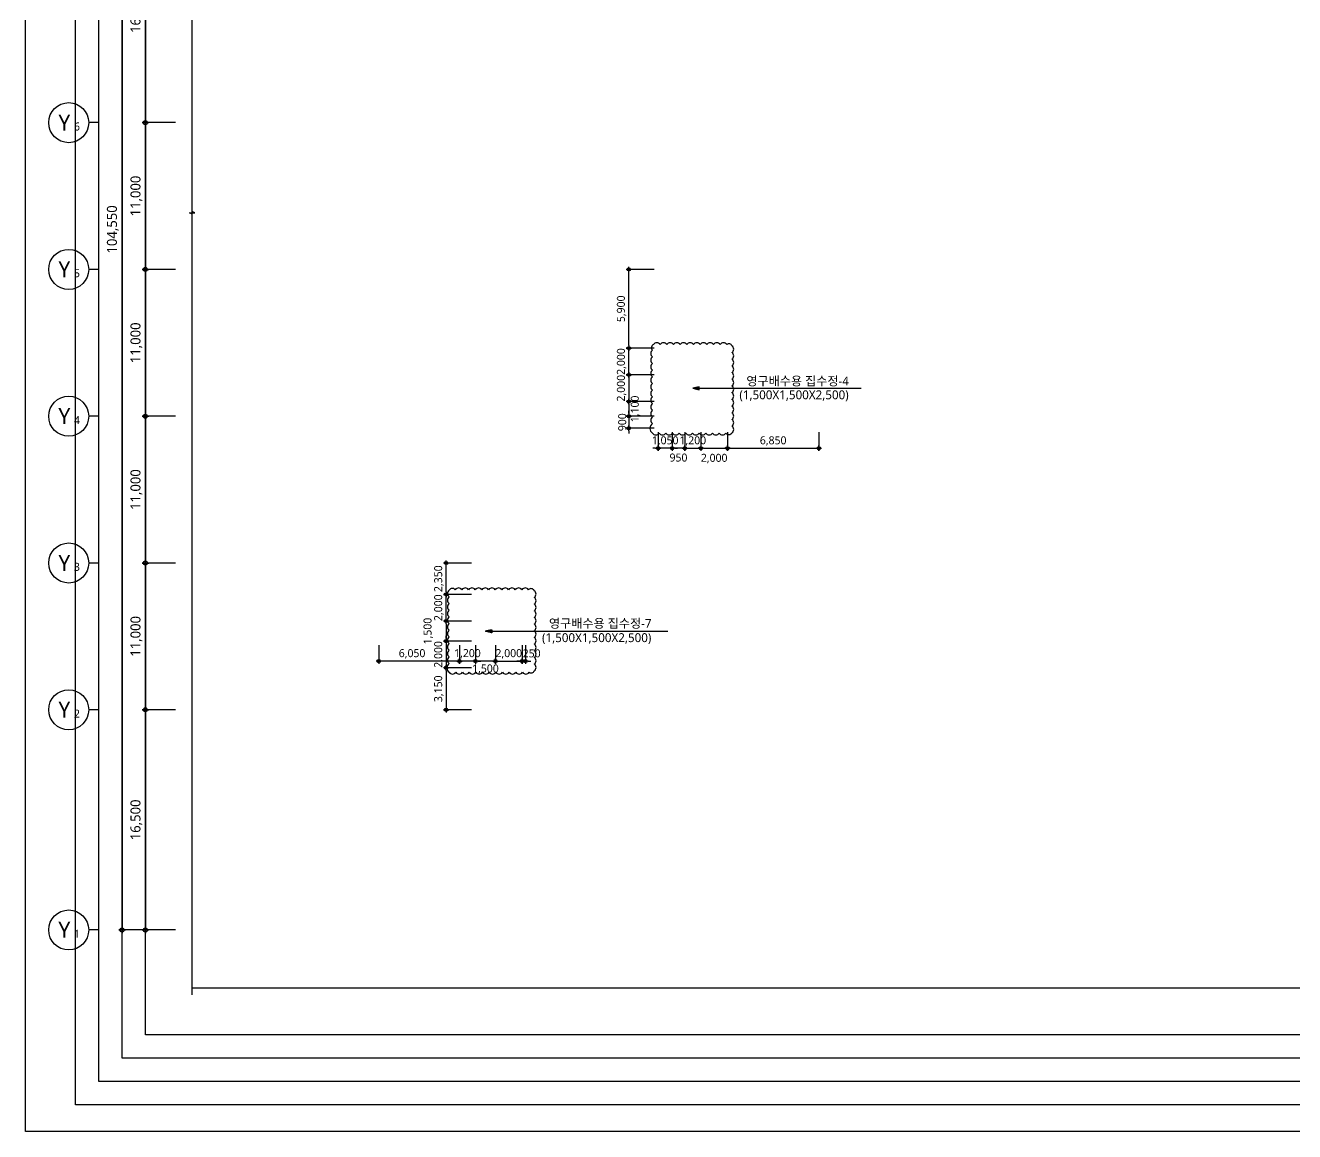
# Model space of a CAD drawing. Header units: millimetres. Extents: x 45782458 to 46215946, y 191740 to 1509539.
# Drawn here: x 46006272 to 46101449, y 1343740 to 1426640 of the extents above; entities that cross this region are included whole.
import ezdxf
from ezdxf.enums import TextEntityAlignment as Align

# ---------------------------------------------------------------- set-up
doc = ezdxf.new("R2010")
doc.units = ezdxf.units.MM
doc.header["$LTSCALE"] = 1000
doc.header["$MEASUREMENT"] = 0
doc.header["$PDSIZE"] = -10
doc.layers.get('0').update_dxf_attribs({"linetype": 'CONTINUOUS'})
doc.layers.get('Defpoints').update_dxf_attribs({"color": 171, "linetype": 'CONTINUOUS'})
doc.layers.add('CHECK', color=30, linetype='CONTINUOUS', plot=False)
for name, color, linetype in [('DIM', 7, 'CONTINUOUS'), ('NDIM', 7, 'CONTINUOUS'), ('SYM', 7, 'CONTINUOUS'), ('SYM(AXIS)', 7, 'CONTINUOUS'), ('TEXT(AXIS)', 2, 'CONTINUOUS'), ('TEXT(MIN)', 7, 'CONTINUOUS')]:
    doc.layers.add(name, color=color, linetype=linetype)
doc.styles.add('TE', font='malgun_0.ttf')
doc.styles.add('나눔바른고딕', font='NanumBarunGothic.ttf')
doc.dimstyles.new('BA', dxfattribs={"dimscale": 500, "dimtxt": 3, "dimasz": 1, "dimexe": 1, "dimexo": 5, "dimgap": 0.9, "dimtad": 1, "dimdec": 0, "dimdsep": 46, "dimlunit": 6, "dimtxsty": 'TE', "dimblk": 'DDD', "dimcen": 2.5, "dimclrd": 256, "dimclre": 256, "dimclrt": 3, "dimazin": 2, "dimtfac": 1, "dimtdec": 0, "dimtix": 1, "dimtmove": 2, "dimatfit": 3, "dimldrblk": 'DDD', "dimfxl": 1, "dimtolj": 1, "dimtzin": 0, "dimarcsym": 2})

# ---------------------------------------------------------------- blocks, each defined once
blk = doc.blocks.new('A$C2F20087E')
at = {"layer": 'SYM(AXIS)'}
blk.add_line((600, 0), (600, 300), dxfattribs=at)
blk.add_circle((600, 900), 600, dxfattribs=at)
blk = doc.blocks.new('DDD')
at = {"layer": 'DIM', "color": 0}
for p, q in [((-1, 0), (1, 0)), ((0, -1), (0, 1))]:
    blk.add_line(p, q, dxfattribs=at)
for radius in [0.6, 0.3]:
    blk.add_circle((0, 0), radius, dxfattribs=at)
blk = doc.blocks.new('*D50')
at = {"layer": 'Defpoints', "color": 0, "ltscale": 0.4, "transparency": 16777216}
for p in [(46018772, 1375351), (46015272, 1358851), (46018772, 1358851)]:
    blk.add_point(p, dxfattribs=at)
at = {"layer": 'NDIM', "lineweight": -2, "ltscale": 0.4, "transparency": 16777216}
for p, q in [((46017522, 1375351), (46015022, 1375351)), ((46015272, 1375101), (46015272, 1359101)), ((46017522, 1358851), (46015022, 1358851))]:
    blk.add_line(p, q, dxfattribs=at)
at = {"layer": 'NDIM', "lineweight": -2, "ltscale": 0.4, "transparency": 16777216, "xscale": 250, "yscale": 250, "zscale": 250}
for p, rotation in [((46015272, 1375351), 90), ((46015272, 1358851), 270)]:
    blk.add_blockref('DDD', p, dxfattribs=dict(at, rotation=rotation))
at = {"layer": 'NDIM', "color": 3, "ltscale": 0.4, "transparency": 16777216, "insert": (46014595, 1367101), "char_height": 750, "attachment_point": 5, "rotation": 90, "style": 'TE'}
blk.add_mtext('\\A1;16,500', dxfattribs=at)
blk = doc.blocks.new('*D51')
at = {"layer": 'Defpoints', "color": 0, "ltscale": 0.4, "transparency": 16777216}
for p in [(46018772, 1386351), (46015272, 1375351), (46018772, 1375351)]:
    blk.add_point(p, dxfattribs=at)
at = {"layer": 'NDIM', "lineweight": -2, "ltscale": 0.4, "transparency": 16777216}
for p, q in [((46017522, 1386351), (46015022, 1386351)), ((46015272, 1386101), (46015272, 1375601)), ((46017522, 1375351), (46015022, 1375351))]:
    blk.add_line(p, q, dxfattribs=at)
at = {"layer": 'NDIM', "lineweight": -2, "ltscale": 0.4, "transparency": 16777216, "xscale": 250, "yscale": 250, "zscale": 250}
for p, rotation in [((46015272, 1386351), 90), ((46015272, 1375351), 270)]:
    blk.add_blockref('DDD', p, dxfattribs=dict(at, rotation=rotation))
at = {"layer": 'NDIM', "color": 3, "ltscale": 0.4, "transparency": 16777216, "insert": (46014595, 1380851), "char_height": 750, "attachment_point": 5, "rotation": 90, "style": 'TE'}
blk.add_mtext('\\A1;11,000', dxfattribs=at)
blk = doc.blocks.new('*D52')
at = {"layer": 'Defpoints', "color": 0, "ltscale": 0.4, "transparency": 16777216}
for p in [(46018772, 1397351), (46015272, 1386351), (46018772, 1386351)]:
    blk.add_point(p, dxfattribs=at)
at = {"layer": 'NDIM', "lineweight": -2, "ltscale": 0.4, "transparency": 16777216}
for p, q in [((46017522, 1397351), (46015022, 1397351)), ((46015272, 1397101), (46015272, 1386601)), ((46017522, 1386351), (46015022, 1386351))]:
    blk.add_line(p, q, dxfattribs=at)
at = {"layer": 'NDIM', "lineweight": -2, "ltscale": 0.4, "transparency": 16777216, "xscale": 250, "yscale": 250, "zscale": 250}
for p, rotation in [((46015272, 1397351), 90), ((46015272, 1386351), 270)]:
    blk.add_blockref('DDD', p, dxfattribs=dict(at, rotation=rotation))
at = {"layer": 'NDIM', "color": 3, "ltscale": 0.4, "transparency": 16777216, "insert": (46014595, 1391851), "char_height": 750, "attachment_point": 5, "rotation": 90, "style": 'TE'}
blk.add_mtext('\\A1;11,000', dxfattribs=at)
blk = doc.blocks.new('*D53')
at = {"layer": 'Defpoints', "color": 0, "ltscale": 0.4, "transparency": 16777216}
for p in [(46018772, 1408351), (46015272, 1397351), (46018772, 1397351)]:
    blk.add_point(p, dxfattribs=at)
at = {"layer": 'NDIM', "lineweight": -2, "ltscale": 0.4, "transparency": 16777216}
for p, q in [((46017522, 1408351), (46015022, 1408351)), ((46015272, 1408101), (46015272, 1397601)), ((46017522, 1397351), (46015022, 1397351))]:
    blk.add_line(p, q, dxfattribs=at)
at = {"layer": 'NDIM', "lineweight": -2, "ltscale": 0.4, "transparency": 16777216, "xscale": 250, "yscale": 250, "zscale": 250}
for p, rotation in [((46015272, 1408351), 90), ((46015272, 1397351), 270)]:
    blk.add_blockref('DDD', p, dxfattribs=dict(at, rotation=rotation))
at = {"layer": 'NDIM', "color": 3, "ltscale": 0.4, "transparency": 16777216, "insert": (46014595, 1402851), "char_height": 750, "attachment_point": 5, "rotation": 90, "style": 'TE'}
blk.add_mtext('\\A1;11,000', dxfattribs=at)
blk = doc.blocks.new('*D54')
at = {"layer": 'Defpoints', "color": 0, "ltscale": 0.4, "transparency": 16777216}
for p in [(46018772, 1419351), (46015272, 1408351), (46018772, 1408351)]:
    blk.add_point(p, dxfattribs=at)
at = {"layer": 'NDIM', "lineweight": -2, "ltscale": 0.4, "transparency": 16777216}
for p, q in [((46017522, 1419351), (46015022, 1419351)), ((46015272, 1419101), (46015272, 1408601)), ((46017522, 1408351), (46015022, 1408351))]:
    blk.add_line(p, q, dxfattribs=at)
at = {"layer": 'NDIM', "lineweight": -2, "ltscale": 0.4, "transparency": 16777216, "xscale": 250, "yscale": 250, "zscale": 250}
for p, rotation in [((46015272, 1419351), 90), ((46015272, 1408351), 270)]:
    blk.add_blockref('DDD', p, dxfattribs=dict(at, rotation=rotation))
at = {"layer": 'NDIM', "color": 3, "ltscale": 0.4, "transparency": 16777216, "insert": (46014595, 1413851), "char_height": 750, "attachment_point": 5, "rotation": 90, "style": 'TE'}
blk.add_mtext('\\A1;11,000', dxfattribs=at)
blk = doc.blocks.new('*D55')
at = {"layer": 'Defpoints', "color": 0, "ltscale": 0.4, "transparency": 16777216}
for p in [(46018772, 1435851), (46015272, 1419351), (46018772, 1419351)]:
    blk.add_point(p, dxfattribs=at)
at = {"layer": 'NDIM', "lineweight": -2, "ltscale": 0.4, "transparency": 16777216}
for p, q in [((46017522, 1435851), (46015022, 1435851)), ((46015272, 1435601), (46015272, 1419601)), ((46017522, 1419351), (46015022, 1419351))]:
    blk.add_line(p, q, dxfattribs=at)
at = {"layer": 'NDIM', "lineweight": -2, "ltscale": 0.4, "transparency": 16777216, "xscale": 250, "yscale": 250, "zscale": 250}
for p, rotation in [((46015272, 1435851), 90), ((46015272, 1419351), 270)]:
    blk.add_blockref('DDD', p, dxfattribs=dict(at, rotation=rotation))
at = {"layer": 'NDIM', "color": 3, "ltscale": 0.4, "transparency": 16777216, "insert": (46014595, 1427601), "char_height": 750, "attachment_point": 5, "rotation": 90, "style": 'TE'}
blk.add_mtext('\\A1;16,500', dxfattribs=at)
blk = doc.blocks.new('*D58')
at = {"layer": 'Defpoints', "color": 0, "ltscale": 0.4, "transparency": 16777216}
for p in [(46018772, 1463401), (46013522, 1358851), (46018772, 1358851)]:
    blk.add_point(p, dxfattribs=at)
at = {"layer": 'NDIM', "lineweight": -2, "ltscale": 0.4, "transparency": 16777216}
for p, q in [((46017522, 1463401), (46013272, 1463401)), ((46013522, 1463151), (46013522, 1359101)), ((46017522, 1358851), (46013272, 1358851))]:
    blk.add_line(p, q, dxfattribs=at)
at = {"layer": 'NDIM', "lineweight": -2, "ltscale": 0.4, "transparency": 16777216, "xscale": 250, "yscale": 250, "zscale": 250}
for p, rotation in [((46013522, 1463401), 90), ((46013522, 1358851), 270)]:
    blk.add_blockref('DDD', p, dxfattribs=dict(at, rotation=rotation))
at = {"layer": 'NDIM', "color": 3, "ltscale": 0.4, "transparency": 16777216, "insert": (46012828, 1411351), "char_height": 750, "attachment_point": 5, "rotation": 90, "style": 'TE'}
blk.add_mtext('\\A1;104,550', dxfattribs=at)
blk = doc.blocks.new('*D1265')
at = {"layer": 'Defpoints', "color": 0, "ltscale": 0.4, "transparency": 16777216}
for p in [(46055722, 1396451), (46056922, 1396451), (46056922, 1394951)]:
    blk.add_point(p, dxfattribs=at)
at = {"layer": 'NDIM', "lineweight": -2, "ltscale": 0.4, "transparency": 16777216}
for p, q in [((46055722, 1396151), (46055722, 1394751)), ((46056922, 1396151), (46056922, 1394751)), ((46055522, 1394951), (46055322, 1394951)), ((46055722, 1394951), (46056922, 1394951)), ((46057122, 1394951), (46057322, 1394951))]:
    blk.add_line(p, q, dxfattribs=at)
at = {"layer": 'NDIM', "lineweight": -2, "ltscale": 0.4, "transparency": 16777216, "xscale": 200, "yscale": 200, "zscale": 200}
blk.add_blockref('DDD', (46055722, 1394951), dxfattribs=at)
at = {"layer": 'NDIM', "lineweight": -2, "ltscale": 0.4, "transparency": 16777216, "xscale": 200, "yscale": 200, "zscale": 200, "rotation": 180}
blk.add_blockref('DDD', (46056922, 1394951), dxfattribs=at)
at = {"layer": 'NDIM', "color": 3, "ltscale": 0.4, "transparency": 16777216, "insert": (46056322, 1395493), "char_height": 600, "attachment_point": 5, "style": 'TE'}
blk.add_mtext('\\A1;1,200', dxfattribs=at)
blk = doc.blocks.new('*D1266')
at = {"layer": 'Defpoints', "color": 0, "ltscale": 0.4, "transparency": 16777216}
for p in [(46056922, 1396451), (46058922, 1396451), (46058922, 1394951)]:
    blk.add_point(p, dxfattribs=at)
at = {"layer": 'NDIM', "lineweight": -2, "ltscale": 0.4, "transparency": 16777216}
for p, q in [((46056922, 1396151), (46056922, 1394751)), ((46058922, 1396151), (46058922, 1394751)), ((46057122, 1394951), (46058722, 1394951))]:
    blk.add_line(p, q, dxfattribs=at)
at = {"layer": 'NDIM', "lineweight": -2, "ltscale": 0.4, "transparency": 16777216, "xscale": 200, "yscale": 200, "zscale": 200, "rotation": 180}
blk.add_blockref('DDD', (46056922, 1394951), dxfattribs=at)
at = {"layer": 'NDIM', "lineweight": -2, "ltscale": 0.4, "transparency": 16777216, "xscale": 200, "yscale": 200, "zscale": 200}
blk.add_blockref('DDD', (46058922, 1394951), dxfattribs=at)
at = {"layer": 'NDIM', "color": 3, "ltscale": 0.4, "transparency": 16777216, "insert": (46057922, 1394180), "char_height": 600, "attachment_point": 5, "style": 'TE'}
blk.add_mtext('\\A1;2,000', dxfattribs=at)
blk = doc.blocks.new('*D1267')
at = {"layer": 'Defpoints', "color": 0, "ltscale": 0.4, "transparency": 16777216}
for p in [(46054772, 1396451), (46055722, 1396451), (46054772, 1394951)]:
    blk.add_point(p, dxfattribs=at)
at = {"layer": 'NDIM', "lineweight": -2, "ltscale": 0.4, "transparency": 16777216}
for p, q in [((46054772, 1396151), (46054772, 1394751)), ((46055722, 1396151), (46055722, 1394751)), ((46055522, 1394951), (46054972, 1394951))]:
    blk.add_line(p, q, dxfattribs=at)
at = {"layer": 'NDIM', "lineweight": -2, "ltscale": 0.4, "transparency": 16777216, "xscale": 200, "yscale": 200, "zscale": 200, "rotation": 180}
blk.add_blockref('DDD', (46054772, 1394951), dxfattribs=at)
at = {"layer": 'NDIM', "lineweight": -2, "ltscale": 0.4, "transparency": 16777216, "xscale": 200, "yscale": 200, "zscale": 200}
blk.add_blockref('DDD', (46055722, 1394951), dxfattribs=at)
at = {"layer": 'NDIM', "color": 3, "ltscale": 0.4, "transparency": 16777216, "insert": (46055247, 1394250), "char_height": 600, "attachment_point": 5, "style": 'TE'}
blk.add_mtext('\\A1;950', dxfattribs=at)
blk = doc.blocks.new('*D1268')
at = {"layer": 'Defpoints', "color": 0, "ltscale": 0.4, "transparency": 16777216}
for p in [(46053722, 1400451), (46051522, 1398451), (46053722, 1398451)]:
    blk.add_point(p, dxfattribs=at)
at = {"layer": 'NDIM', "lineweight": -2, "ltscale": 0.4, "transparency": 16777216}
for p, q in [((46053422, 1400451), (46051322, 1400451)), ((46051522, 1400651), (46051522, 1400851)), ((46051522, 1400451), (46051522, 1398451)), ((46053422, 1398451), (46051322, 1398451)), ((46051522, 1398251), (46051522, 1398051))]:
    blk.add_line(p, q, dxfattribs=at)
at = {"layer": 'NDIM', "lineweight": -2, "ltscale": 0.4, "transparency": 16777216, "xscale": 200, "yscale": 200, "zscale": 200}
for p, rotation in [((46051522, 1400451), 270), ((46051522, 1398451), 90)]:
    blk.add_blockref('DDD', p, dxfattribs=dict(at, rotation=rotation))
at = {"layer": 'NDIM', "color": 3, "ltscale": 0.4, "transparency": 16777216, "insert": (46050982, 1399451), "char_height": 600, "attachment_point": 5, "rotation": 90, "style": 'TE'}
blk.add_mtext('\\A1;2,000', dxfattribs=at)
blk = doc.blocks.new('*D1269')
at = {"layer": 'Defpoints', "color": 0, "ltscale": 0.4, "transparency": 16777216}
for p in [(46053722, 1398451), (46051522, 1397351), (46053722, 1397351)]:
    blk.add_point(p, dxfattribs=at)
at = {"layer": 'NDIM', "lineweight": -2, "ltscale": 0.4, "transparency": 16777216}
for p, q in [((46053422, 1398451), (46051322, 1398451)), ((46051522, 1398251), (46051522, 1397551)), ((46053422, 1397351), (46051322, 1397351))]:
    blk.add_line(p, q, dxfattribs=at)
at = {"layer": 'NDIM', "lineweight": -2, "ltscale": 0.4, "transparency": 16777216, "xscale": 200, "yscale": 200, "zscale": 200}
for p, rotation in [((46051522, 1398451), 90), ((46051522, 1397351), 270)]:
    blk.add_blockref('DDD', p, dxfattribs=dict(at, rotation=rotation))
at = {"layer": 'NDIM', "color": 3, "ltscale": 0.4, "transparency": 16777216, "insert": (46052022, 1397901), "char_height": 600, "attachment_point": 5, "rotation": 90, "style": 'TE'}
blk.add_mtext('\\A1;1,100', dxfattribs=at)
blk = doc.blocks.new('*D1270')
at = {"layer": 'Defpoints', "color": 0, "ltscale": 0.4, "transparency": 16777216}
for p in [(46051522, 1402451), (46053722, 1402451), (46053722, 1400451)]:
    blk.add_point(p, dxfattribs=at)
at = {"layer": 'NDIM', "lineweight": -2, "ltscale": 0.4, "transparency": 16777216}
for p, q in [((46053422, 1402451), (46051322, 1402451)), ((46051522, 1402651), (46051522, 1402851)), ((46051522, 1400451), (46051522, 1402451)), ((46053422, 1400451), (46051322, 1400451)), ((46051522, 1400251), (46051522, 1400051))]:
    blk.add_line(p, q, dxfattribs=at)
at = {"layer": 'NDIM', "lineweight": -2, "ltscale": 0.4, "transparency": 16777216, "xscale": 200, "yscale": 200, "zscale": 200}
for p, rotation in [((46051522, 1402451), 270), ((46051522, 1400451), 90)]:
    blk.add_blockref('DDD', p, dxfattribs=dict(at, rotation=rotation))
at = {"layer": 'NDIM', "color": 3, "ltscale": 0.4, "transparency": 16777216, "insert": (46050982, 1401451), "char_height": 600, "attachment_point": 5, "rotation": 90, "style": 'TE'}
blk.add_mtext('\\A1;2,000', dxfattribs=at)
blk = doc.blocks.new('*D1271')
at = {"layer": 'Defpoints', "color": 0, "ltscale": 0.4, "transparency": 16777216}
for p in [(46040022, 1380501), (46041522, 1380501), (46040022, 1379001)]:
    blk.add_point(p, dxfattribs=at)
at = {"layer": 'NDIM', "lineweight": -2, "ltscale": 0.4, "transparency": 16777216}
for p, q in [((46040022, 1380201), (46040022, 1378801)), ((46041522, 1380201), (46041522, 1378801)), ((46041322, 1379001), (46040222, 1379001))]:
    blk.add_line(p, q, dxfattribs=at)
at = {"layer": 'NDIM', "lineweight": -2, "ltscale": 0.4, "transparency": 16777216, "xscale": 200, "yscale": 200, "zscale": 200, "rotation": 180}
blk.add_blockref('DDD', (46040022, 1379001), dxfattribs=at)
at = {"layer": 'NDIM', "lineweight": -2, "ltscale": 0.4, "transparency": 16777216, "xscale": 200, "yscale": 200, "zscale": 200}
blk.add_blockref('DDD', (46041522, 1379001), dxfattribs=at)
at = {"layer": 'NDIM', "color": 3, "ltscale": 0.4, "transparency": 16777216, "insert": (46040772, 1378395), "char_height": 600, "attachment_point": 5, "style": 'TE'}
blk.add_mtext('\\A1;1,500', dxfattribs=at)
blk = doc.blocks.new('*D1272')
at = {"layer": 'Defpoints', "color": 0, "ltscale": 0.4, "transparency": 16777216}
for p in [(46038822, 1380501), (46040022, 1380501), (46038822, 1379001)]:
    blk.add_point(p, dxfattribs=at)
at = {"layer": 'NDIM', "lineweight": -2, "ltscale": 0.4, "transparency": 16777216}
for p, q in [((46038822, 1380201), (46038822, 1378801)), ((46040022, 1380201), (46040022, 1378801)), ((46038622, 1379001), (46038422, 1379001)), ((46040022, 1379001), (46038822, 1379001)), ((46040222, 1379001), (46040422, 1379001))]:
    blk.add_line(p, q, dxfattribs=at)
at = {"layer": 'NDIM', "lineweight": -2, "ltscale": 0.4, "transparency": 16777216, "xscale": 200, "yscale": 200, "zscale": 200}
blk.add_blockref('DDD', (46038822, 1379001), dxfattribs=at)
at = {"layer": 'NDIM', "lineweight": -2, "ltscale": 0.4, "transparency": 16777216, "xscale": 200, "yscale": 200, "zscale": 200, "rotation": 180}
blk.add_blockref('DDD', (46040022, 1379001), dxfattribs=at)
at = {"layer": 'NDIM', "color": 3, "ltscale": 0.4, "transparency": 16777216, "insert": (46039422, 1379543), "char_height": 600, "attachment_point": 5, "style": 'TE'}
blk.add_mtext('\\A1;1,200', dxfattribs=at)
blk = doc.blocks.new('*D1273')
at = {"layer": 'Defpoints', "color": 0, "ltscale": 0.4, "transparency": 16777216}
for p in [(46041522, 1380501), (46043522, 1380501), (46043522, 1379001)]:
    blk.add_point(p, dxfattribs=at)
at = {"layer": 'NDIM', "lineweight": -2, "ltscale": 0.4, "transparency": 16777216}
for p, q in [((46041522, 1380201), (46041522, 1378801)), ((46043522, 1380201), (46043522, 1378801)), ((46041322, 1379001), (46041122, 1379001)), ((46041522, 1379001), (46043522, 1379001)), ((46043722, 1379001), (46043922, 1379001))]:
    blk.add_line(p, q, dxfattribs=at)
at = {"layer": 'NDIM', "lineweight": -2, "ltscale": 0.4, "transparency": 16777216, "xscale": 200, "yscale": 200, "zscale": 200}
blk.add_blockref('DDD', (46041522, 1379001), dxfattribs=at)
at = {"layer": 'NDIM', "lineweight": -2, "ltscale": 0.4, "transparency": 16777216, "xscale": 200, "yscale": 200, "zscale": 200, "rotation": 180}
blk.add_blockref('DDD', (46043522, 1379001), dxfattribs=at)
at = {"layer": 'NDIM', "color": 3, "ltscale": 0.4, "transparency": 16777216, "insert": (46042522, 1379542), "char_height": 600, "attachment_point": 5, "style": 'TE'}
blk.add_mtext('\\A1;2,000', dxfattribs=at)
blk = doc.blocks.new('*D1274')
at = {"layer": 'Defpoints', "color": 0, "ltscale": 0.4, "transparency": 16777216}
for p in [(46040022, 1382001), (46037822, 1380501), (46040022, 1380501)]:
    blk.add_point(p, dxfattribs=at)
at = {"layer": 'NDIM', "lineweight": -2, "ltscale": 0.4, "transparency": 16777216}
for p, q in [((46039722, 1382001), (46037622, 1382001)), ((46037822, 1381801), (46037822, 1380701)), ((46039722, 1380501), (46037622, 1380501))]:
    blk.add_line(p, q, dxfattribs=at)
at = {"layer": 'NDIM', "lineweight": -2, "ltscale": 0.4, "transparency": 16777216, "xscale": 200, "yscale": 200, "zscale": 200}
for p, rotation in [((46037822, 1382001), 90), ((46037822, 1380501), 270)]:
    blk.add_blockref('DDD', p, dxfattribs=dict(at, rotation=rotation))
at = {"layer": 'NDIM', "color": 3, "ltscale": 0.4, "transparency": 16777216, "insert": (46036482, 1381251), "char_height": 600, "attachment_point": 5, "rotation": 90, "style": 'TE'}
blk.add_mtext('\\A1;1,500', dxfattribs=at)
blk = doc.blocks.new('*D1275')
at = {"layer": 'Defpoints', "color": 0, "ltscale": 0.4, "transparency": 16777216}
for p in [(46040022, 1380501), (46037822, 1378501), (46040022, 1378501)]:
    blk.add_point(p, dxfattribs=at)
at = {"layer": 'NDIM', "lineweight": -2, "ltscale": 0.4, "transparency": 16777216}
for p, q in [((46039722, 1380501), (46037622, 1380501)), ((46037822, 1380701), (46037822, 1380901)), ((46037822, 1380501), (46037822, 1378501)), ((46039722, 1378501), (46037622, 1378501)), ((46037822, 1378301), (46037822, 1378101))]:
    blk.add_line(p, q, dxfattribs=at)
at = {"layer": 'NDIM', "lineweight": -2, "ltscale": 0.4, "transparency": 16777216, "xscale": 200, "yscale": 200, "zscale": 200}
for p, rotation in [((46037822, 1380501), 270), ((46037822, 1378501), 90)]:
    blk.add_blockref('DDD', p, dxfattribs=dict(at, rotation=rotation))
at = {"layer": 'NDIM', "color": 3, "ltscale": 0.4, "transparency": 16777216, "insert": (46037282, 1379501), "char_height": 600, "attachment_point": 5, "rotation": 90, "style": 'TE'}
blk.add_mtext('\\A1;2,000', dxfattribs=at)
blk = doc.blocks.new('*D1276')
at = {"layer": 'Defpoints', "color": 0, "ltscale": 0.4, "transparency": 16777216}
for p in [(46037822, 1384001), (46040022, 1384001), (46040022, 1382001)]:
    blk.add_point(p, dxfattribs=at)
at = {"layer": 'NDIM', "lineweight": -2, "ltscale": 0.4, "transparency": 16777216}
for p, q in [((46039722, 1384001), (46037622, 1384001)), ((46037822, 1384201), (46037822, 1384401)), ((46037822, 1382001), (46037822, 1384001)), ((46039722, 1382001), (46037622, 1382001)), ((46037822, 1381801), (46037822, 1381601))]:
    blk.add_line(p, q, dxfattribs=at)
at = {"layer": 'NDIM', "lineweight": -2, "ltscale": 0.4, "transparency": 16777216, "xscale": 200, "yscale": 200, "zscale": 200}
for p, rotation in [((46037822, 1384001), 270), ((46037822, 1382001), 90)]:
    blk.add_blockref('DDD', p, dxfattribs=dict(at, rotation=rotation))
at = {"layer": 'NDIM', "color": 3, "ltscale": 0.4, "transparency": 16777216, "insert": (46037282, 1383001), "char_height": 600, "attachment_point": 5, "rotation": 90, "style": 'TE'}
blk.add_mtext('\\A1;2,000', dxfattribs=at)
blk = doc.blocks.new('*D1325')
at = {"layer": 'Defpoints', "color": 0, "ltscale": 0.4, "transparency": 16777216}
for p in [(46053722, 1397351), (46051522, 1396451), (46053722, 1396451)]:
    blk.add_point(p, dxfattribs=at)
at = {"layer": 'NDIM', "lineweight": -2, "ltscale": 0.4, "transparency": 16777216}
for p, q in [((46053422, 1397351), (46051322, 1397351)), ((46051522, 1397551), (46051522, 1397751)), ((46051522, 1397351), (46051522, 1396451)), ((46053422, 1396451), (46051322, 1396451)), ((46051522, 1396251), (46051522, 1396051))]:
    blk.add_line(p, q, dxfattribs=at)
at = {"layer": 'NDIM', "lineweight": -2, "ltscale": 0.4, "transparency": 16777216, "xscale": 200, "yscale": 200, "zscale": 200}
for p, rotation in [((46051522, 1397351), 270), ((46051522, 1396451), 90)]:
    blk.add_blockref('DDD', p, dxfattribs=dict(at, rotation=rotation))
at = {"layer": 'NDIM', "color": 3, "ltscale": 0.4, "transparency": 16777216, "insert": (46051032, 1396901), "char_height": 600, "attachment_point": 5, "rotation": 90, "style": 'TE'}
blk.add_mtext('\\A1;900', dxfattribs=at)
blk = doc.blocks.new('*D1326')
at = {"layer": 'Defpoints', "color": 0, "ltscale": 0.4, "transparency": 16777216}
for p in [(46051522, 1408351), (46053722, 1408351), (46053722, 1402451)]:
    blk.add_point(p, dxfattribs=at)
at = {"layer": 'NDIM', "lineweight": -2, "ltscale": 0.4, "transparency": 16777216}
for p, q in [((46053422, 1408351), (46051322, 1408351)), ((46051522, 1402651), (46051522, 1408151)), ((46053422, 1402451), (46051322, 1402451))]:
    blk.add_line(p, q, dxfattribs=at)
at = {"layer": 'NDIM', "lineweight": -2, "ltscale": 0.4, "transparency": 16777216, "xscale": 200, "yscale": 200, "zscale": 200}
for p, rotation in [((46051522, 1408351), 90), ((46051522, 1402451), 270)]:
    blk.add_blockref('DDD', p, dxfattribs=dict(at, rotation=rotation))
at = {"layer": 'NDIM', "color": 3, "ltscale": 0.4, "transparency": 16777216, "insert": (46050982, 1405401), "char_height": 600, "attachment_point": 5, "rotation": 90, "style": 'TE'}
blk.add_mtext('\\A1;5,900', dxfattribs=at)
blk = doc.blocks.new('*D1327')
at = {"layer": 'Defpoints', "color": 0, "ltscale": 0.4, "transparency": 16777216}
for p in [(46053722, 1396451), (46054772, 1396451), (46053722, 1394951)]:
    blk.add_point(p, dxfattribs=at)
at = {"layer": 'NDIM', "lineweight": -2, "ltscale": 0.4, "transparency": 16777216}
for p, q in [((46053722, 1396151), (46053722, 1394751)), ((46054772, 1396151), (46054772, 1394751)), ((46053522, 1394951), (46053322, 1394951)), ((46054772, 1394951), (46053722, 1394951)), ((46054972, 1394951), (46055172, 1394951))]:
    blk.add_line(p, q, dxfattribs=at)
at = {"layer": 'NDIM', "lineweight": -2, "ltscale": 0.4, "transparency": 16777216, "xscale": 200, "yscale": 200, "zscale": 200}
blk.add_blockref('DDD', (46053722, 1394951), dxfattribs=at)
at = {"layer": 'NDIM', "lineweight": -2, "ltscale": 0.4, "transparency": 16777216, "xscale": 200, "yscale": 200, "zscale": 200, "rotation": 180}
blk.add_blockref('DDD', (46054772, 1394951), dxfattribs=at)
at = {"layer": 'NDIM', "color": 3, "ltscale": 0.4, "transparency": 16777216, "insert": (46054247, 1395493), "char_height": 600, "attachment_point": 5, "style": 'TE'}
blk.add_mtext('\\A1;1,050', dxfattribs=at)
blk = doc.blocks.new('*D1328')
at = {"layer": 'Defpoints', "color": 0, "ltscale": 0.4, "transparency": 16777216}
for p in [(46058922, 1396451), (46065772, 1396451), (46065772, 1394951)]:
    blk.add_point(p, dxfattribs=at)
at = {"layer": 'NDIM', "lineweight": -2, "ltscale": 0.4, "transparency": 16777216}
for p, q in [((46058922, 1396151), (46058922, 1394751)), ((46065772, 1396151), (46065772, 1394751)), ((46059122, 1394951), (46065572, 1394951))]:
    blk.add_line(p, q, dxfattribs=at)
at = {"layer": 'NDIM', "lineweight": -2, "ltscale": 0.4, "transparency": 16777216, "xscale": 200, "yscale": 200, "zscale": 200, "rotation": 180}
blk.add_blockref('DDD', (46058922, 1394951), dxfattribs=at)
at = {"layer": 'NDIM', "lineweight": -2, "ltscale": 0.4, "transparency": 16777216, "xscale": 200, "yscale": 200, "zscale": 200}
blk.add_blockref('DDD', (46065772, 1394951), dxfattribs=at)
at = {"layer": 'NDIM', "color": 3, "ltscale": 0.4, "transparency": 16777216, "insert": (46062347, 1395492), "char_height": 600, "attachment_point": 5, "style": 'TE'}
blk.add_mtext('\\A1;6,850', dxfattribs=at)
blk = doc.blocks.new('*D1342')
at = {"layer": 'Defpoints', "color": 0, "ltscale": 0.4, "transparency": 16777216}
for p in [(46032772, 1380501), (46038822, 1380501), (46032772, 1379001)]:
    blk.add_point(p, dxfattribs=at)
at = {"layer": 'NDIM', "lineweight": -2, "ltscale": 0.4, "transparency": 16777216}
for p, q in [((46032772, 1380201), (46032772, 1378801)), ((46038822, 1380201), (46038822, 1378801)), ((46038622, 1379001), (46032972, 1379001))]:
    blk.add_line(p, q, dxfattribs=at)
at = {"layer": 'NDIM', "lineweight": -2, "ltscale": 0.4, "transparency": 16777216, "xscale": 200, "yscale": 200, "zscale": 200, "rotation": 180}
blk.add_blockref('DDD', (46032772, 1379001), dxfattribs=at)
at = {"layer": 'NDIM', "lineweight": -2, "ltscale": 0.4, "transparency": 16777216, "xscale": 200, "yscale": 200, "zscale": 200}
blk.add_blockref('DDD', (46038822, 1379001), dxfattribs=at)
at = {"layer": 'NDIM', "color": 3, "ltscale": 0.4, "transparency": 16777216, "insert": (46035270, 1379542), "char_height": 600, "attachment_point": 5, "style": 'TE'}
blk.add_mtext('\\A1;6,050', dxfattribs=at)
blk = doc.blocks.new('*D1343')
at = {"layer": 'Defpoints', "color": 0, "ltscale": 0.4, "transparency": 16777216}
for p in [(46037822, 1386351), (46040022, 1386351), (46040022, 1384001)]:
    blk.add_point(p, dxfattribs=at)
at = {"layer": 'NDIM', "lineweight": -2, "ltscale": 0.4, "transparency": 16777216}
for p, q in [((46039722, 1386351), (46037622, 1386351)), ((46037822, 1384201), (46037822, 1386151)), ((46039722, 1384001), (46037622, 1384001))]:
    blk.add_line(p, q, dxfattribs=at)
at = {"layer": 'NDIM', "lineweight": -2, "ltscale": 0.4, "transparency": 16777216, "xscale": 200, "yscale": 200, "zscale": 200}
for p, rotation in [((46037822, 1386351), 90), ((46037822, 1384001), 270)]:
    blk.add_blockref('DDD', p, dxfattribs=dict(at, rotation=rotation))
at = {"layer": 'NDIM', "color": 3, "ltscale": 0.4, "transparency": 16777216, "insert": (46037282, 1385176), "char_height": 600, "attachment_point": 5, "rotation": 90, "style": 'TE'}
blk.add_mtext('\\A1;2,350', dxfattribs=at)
blk = doc.blocks.new('*D1344')
at = {"layer": 'Defpoints', "color": 0, "ltscale": 0.4, "transparency": 16777216}
for p in [(46040022, 1378501), (46037822, 1375351), (46040022, 1375351)]:
    blk.add_point(p, dxfattribs=at)
at = {"layer": 'NDIM', "lineweight": -2, "ltscale": 0.4, "transparency": 16777216}
for p, q in [((46039722, 1378501), (46037622, 1378501)), ((46037822, 1378301), (46037822, 1375551)), ((46039722, 1375351), (46037622, 1375351))]:
    blk.add_line(p, q, dxfattribs=at)
at = {"layer": 'NDIM', "lineweight": -2, "ltscale": 0.4, "transparency": 16777216, "xscale": 200, "yscale": 200, "zscale": 200}
for p, rotation in [((46037822, 1378501), 90), ((46037822, 1375351), 270)]:
    blk.add_blockref('DDD', p, dxfattribs=dict(at, rotation=rotation))
at = {"layer": 'NDIM', "color": 3, "ltscale": 0.4, "transparency": 16777216, "insert": (46037280, 1376926), "char_height": 600, "attachment_point": 5, "rotation": 90, "style": 'TE'}
blk.add_mtext('\\A1;3,150', dxfattribs=at)
blk = doc.blocks.new('*D1345')
at = {"layer": 'Defpoints', "color": 0, "ltscale": 0.4, "transparency": 16777216}
for p in [(46043522, 1380501), (46043772, 1380501), (46043772, 1379001)]:
    blk.add_point(p, dxfattribs=at)
at = {"layer": 'NDIM', "lineweight": -2, "ltscale": 0.4, "transparency": 16777216}
for p, q in [((46043522, 1380201), (46043522, 1378801)), ((46043772, 1380201), (46043772, 1378801)), ((46043322, 1379001), (46043122, 1379001)), ((46043522, 1379001), (46043772, 1379001)), ((46043972, 1379001), (46044172, 1379001))]:
    blk.add_line(p, q, dxfattribs=at)
at = {"layer": 'NDIM', "lineweight": -2, "ltscale": 0.4, "transparency": 16777216, "xscale": 200, "yscale": 200, "zscale": 200}
blk.add_blockref('DDD', (46043522, 1379001), dxfattribs=at)
at = {"layer": 'NDIM', "lineweight": -2, "ltscale": 0.4, "transparency": 16777216, "xscale": 200, "yscale": 200, "zscale": 200, "rotation": 180}
blk.add_blockref('DDD', (46043772, 1379001), dxfattribs=at)
at = {"layer": 'NDIM', "color": 3, "ltscale": 0.4, "transparency": 16777216, "insert": (46044238, 1379577), "char_height": 600, "attachment_point": 5, "style": 'TE'}
blk.add_mtext('\\A1;250', dxfattribs=at)

msp = doc.modelspace()

# ---------------------------------------------------------------- hatches: boundary and pattern name
at = {"ltscale": 10000}
h = msp.add_hatch(dxfattribs=at)
h.set_pattern_fill('ANSI31', color=256, scale=0.666667, angle=-181.270063)
h.set_pattern_definition([(223.729936599, (74715295.77845, 1700456.469345), (0.05760500512196, -0.0602171722131), [])])
h.paths.add_polyline_path([(46056322.3, 1399451.3), (46056801.8, 1399339), (46056806.8, 1399563.6)])
h = msp.add_hatch(dxfattribs=at)
h.set_pattern_fill('ANSI31', color=256, scale=0.666667)
h.set_pattern_definition([(45, (17395511.354665, 444956.37062), (-0.05892556509888, 0.05892556509888), [])])
h.paths.add_polyline_path([(46040772.3, 1381251.3), (46041254.2, 1381353), (46041254.2, 1381128.3)])

# ---------------------------------------------------------------- linework, layer by layer
msp.add_line((46056322.3, 1399451.3), (46068950.8, 1399451.3), dxfattribs=at)
for points in [[(46056322.3, 1399451.3), (46056801.8, 1399339), (46056806.8, 1399563.6), (46056322.3, 1399451.3)], [(46040772.3, 1381251.3), (46041254.2, 1381353), (46041254.2, 1381128.3), (46040772.3, 1381251.3)], [(46040772.3, 1381251.3), (46054456.2, 1381251.3)]]:
    msp.add_lwpolyline(points, dxfattribs=at)
at = {"layer": 'CHECK'}
for points in [[(46053297.4, 1396074.6, 0.5205671), (46053797.4, 1396074.6, 0.5205671), (46054297.4, 1396074.6, 0.5205671), (46054797.4, 1396074.6, 0.5205671), (46055297.4, 1396074.6, 0.5205671), (46055797.4, 1396074.6, 0.5205671), (46056297.4, 1396074.6, 0.5205671), (46056797.4, 1396074.6, 0.5205671), (46057297.4, 1396074.6, 0.5205671), (46057797.4, 1396074.6, 0.5205671), (46058297.4, 1396074.6, 0.5205671), (46058797.4, 1396074.6, 0.5205671), (46059255.4, 1396116.5, 0.5205671), (46059255.4, 1396616.5, 0.5205671), (46059255.4, 1397116.5, 0.5205671), (46059255.4, 1397616.5, 0.5205671), (46059255.4, 1398116.5, 0.5205671), (46059255.4, 1398616.5, 0.5205671), (46059255.4, 1399116.5, 0.5205671), (46059255.4, 1399616.5, 0.5205671), (46059255.4, 1400116.5, 0.5205671), (46059255.4, 1400616.5, 0.5205671), (46059255.4, 1401116.5, 0.5205671), (46059255.4, 1401616.5, 0.5205671), (46059255.4, 1402116.5, 0.5205671), (46059255.4, 1402616.5, 0.5205671), (46058868.5, 1402729.6, 0.5205671), (46058368.5, 1402729.6, 0.5205671), (46057868.5, 1402729.6, 0.5205671), (46057368.5, 1402729.6, 0.5205671), (46056868.5, 1402729.6, 0.5205671), (46056368.5, 1402729.6, 0.5205671), (46055868.5, 1402729.6, 0.5205671), (46055368.5, 1402729.6, 0.5205671), (46054868.5, 1402729.6, 0.5205671), (46054368.5, 1402729.6, 0.5205671), (46053868.5, 1402729.6, 0.5205671), (46053368.5, 1402729.6, 0.5205671), (46053297.4, 1402300.8, 0.5205671), (46053297.4, 1401800.8, 0.5205671), (46053297.4, 1401300.8, 0.5205671), (46053297.4, 1400800.8, 0.5205671), (46053297.4, 1400300.8, 0.5205671), (46053297.4, 1399800.8, 0.5205671), (46053297.4, 1399300.8, 0.5205671), (46053297.4, 1398800.8, 0.5205671), (46053297.4, 1398300.8, 0.5205671), (46053297.4, 1397800.8, 0.5205671), (46053297.4, 1397300.8, 0.5205671), (46053297.4, 1396800.8, 0.5205671)], [(46038053.4, 1378160.2, 0.5205671), (46038553.4, 1378160.2, 0.5205671), (46039053.4, 1378160.2, 0.5205671), (46039553.4, 1378160.2, 0.5205671), (46040053.4, 1378160.2, 0.5205671), (46040553.4, 1378160.2, 0.5205671), (46041053.4, 1378160.2, 0.5205671), (46041553.4, 1378160.2, 0.5205671), (46042053.4, 1378160.2, 0.5205671), (46042553.4, 1378160.2, 0.5205671), (46043053.4, 1378160.2, 0.5205671), (46043553.4, 1378160.2, 0.5205671), (46044053.4, 1378160.2, 0.5205671), (46044436.9, 1378276.7, 0.5205671), (46044436.9, 1378776.7, 0.5205671), (46044436.9, 1379276.7, 0.5205671), (46044436.9, 1379776.7, 0.5205671), (46044436.9, 1380276.7, 0.5205671), (46044436.9, 1380776.7, 0.5205671), (46044436.9, 1381276.7, 0.5205671), (46044436.9, 1381776.7, 0.5205671), (46044436.9, 1382276.7, 0.5205671), (46044436.9, 1382776.7, 0.5205671), (46044436.9, 1383276.7, 0.5205671), (46044436.9, 1383776.7, 0.5205671), (46044436.9, 1384276.7, 0.5205671), (46044011.3, 1384351.1, 0.5205671), (46043511.3, 1384351.1, 0.5205671), (46043011.3, 1384351.1, 0.5205671), (46042511.3, 1384351.1, 0.5205671), (46042011.3, 1384351.1, 0.5205671), (46041511.3, 1384351.1, 0.5205671), (46041011.3, 1384351.1, 0.5205671), (46040511.3, 1384351.1, 0.5205671), (46040011.3, 1384351.1, 0.5205671), (46039511.3, 1384351.1, 0.5205671), (46039011.3, 1384351.1, 0.5205671), (46038511.3, 1384351.1, 0.5205671), (46038053.4, 1384309, 0.5205671), (46038053.4, 1383809, 0.5205671), (46038053.4, 1383309, 0.5205671), (46038053.4, 1382809, 0.5205671), (46038053.4, 1382309, 0.5205671), (46038053.4, 1381809, 0.5205671), (46038053.4, 1381309, 0.5205671), (46038053.4, 1380809, 0.5205671), (46038053.4, 1380309, 0.5205671), (46038053.4, 1379809, 0.5205671), (46038053.4, 1379309, 0.5205671), (46038053.4, 1378809, 0.5205671)]]:
    msp.add_lwpolyline(points, format="xyb", close=True, dxfattribs=at)
at = {"layer": 'Defpoints'}
for points in [[(46182972.3, 1343740.2), (46006272.3, 1343740.2), (46006272.3, 1481440.2), (46182972.3, 1481440.2)], [(46180972.3, 1345740.2), (46010022.3, 1345740.2), (46010022.3, 1479440.2), (46180972.3, 1479440.2)], [(46179222.3, 1347490.2), (46011772.3, 1347490.2), (46011772.3, 1477690.2), (46179222.3, 1477690.2)], [(46177472.3, 1349240.2), (46013522.3, 1349240.2), (46013522.3, 1475940.2), (46177472.3, 1475940.2)], [(46175722.3, 1350990.2), (46015272.3, 1350990.2), (46015272.3, 1474190.2), (46175722.3, 1474190.2)], [(46143042.2, 1354490.2), (46018772.3, 1354490.2), (46018772.3, 1470690.2), (46143042.2, 1470690.2)], [(46172222.3, 1354490.2), (46018772.3, 1354490.2), (46018772.3, 1470690.2), (46172222.3, 1470690.2)]]:
    msp.add_lwpolyline(points, close=True, dxfattribs=at)
at = {"layer": 'SYM', "color": 8}
msp.add_lwpolyline([(46018772.3, 1353990.2), (46018772.4, 1412490.2), (46018572.3, 1412590.2), (46018972.3, 1412590.2), (46018772.3, 1412690.2), (46018772.3, 1471190.2)], dxfattribs=at)

# ---------------------------------------------------------------- block references
at = {"xscale": 2.500000000000049, "yscale": 2.500000000000049, "zscale": 2.500000000000049, "rotation": 90}
for p in [(46011772.3, 1417851.3), (46011772.3, 1406851.3), (46011772.3, 1395851.3), (46011772.3, 1384851.3), (46011772.3, 1373851.3), (46011772.3, 1357351.3)]:
    msp.add_blockref('A$C2F20087E', p, dxfattribs=at)

# ---------------------------------------------------------------- texts
at = {"layer": 'TEXT(AXIS)', "style": '나눔바른고딕'}
for s, height, p in [('Y', 1200, (46009193.2, 1419361.3)), ('6', 600, (46010141.3, 1419061.4)), ('Y', 1200, (46009193.2, 1408361.3)), ('5', 600, (46010141.3, 1408061.4)), ('Y', 1200, (46009193.2, 1397361.3)), ('4', 600, (46010141.3, 1397061.4)), ('Y', 1200, (46009193.2, 1386361.3)), ('3', 600, (46010141.3, 1386061.4)), ('Y', 1200, (46009193.2, 1375361.3)), ('2', 600, (46010141.3, 1375061.4)), ('Y', 1200, (46009193.2, 1358861.3)), ('1', 600, (46010141.3, 1358561.4))]:
    msp.add_text(s, height=height, dxfattribs=at).set_placement(p, align=Align.MIDDLE)
at = {"layer": 'TEXT(MIN)', "style": '나눔바른고딕'}
for s, p in [('영구배수용 집수정-4', (46060332.6, 1399656.7, 0)), ('(1,500X1,500X2,500)', (46059811.8, 1398623, 0)), ('영구배수용 집수정-7', (46045531.8, 1381495.2, 0)), ('(1,500X1,500X2,500)', (46045013.5, 1380423, 0))]:
    msp.add_text(s, height=666.667, dxfattribs=at).set_placement(p)

# ---------------------------------------------------------------- dimensions: what is measured, and where the dimension line sits
at = {"layer": 'NDIM', "ltscale": 0.4}
for base, p1, p2, angle, override, picture, middle in [((46013522.3, 1358851.3), (46018772.3, 1463401.3), (46018772.3, 1358851.3), 270, {"dimscale": 250}, '*D58', (46012828.2, 1411351.3)), ((46051522.3, 1397351.3), (46053722.3, 1398451.3), (46053722.3, 1397351.3), 270, {"dimscale": 200, "dimexo": 1.5}, '*D1269', (46052022.3, 1397901.3)), ((46054772.3, 1394951.3), (46055722.3, 1396451.3), (46054772.3, 1396451.3), 180, {"dimscale": 200, "dimexo": 1.5}, '*D1267', (46055247.3, 1394250.2)), ((46037822.3, 1380501.3), (46040022.3, 1382001.3), (46040022.3, 1380501.3), 270, {"dimscale": 200, "dimexo": 1.5}, '*D1274', (46036482.3, 1381251.3)), ((46032772.3, 1379001.3), (46038822.3, 1380501.3), (46032772.3, 1380501.3), 180, {"dimscale": 200, "dimexo": 1.5}, '*D1342', (46035270, 1379541.7)), ((46040022.3, 1379001.3), (46041522.3, 1380501.3), (46040022.3, 1380501.3), 180, {"dimscale": 200, "dimexo": 1.5}, '*D1271', (46040772.3, 1378395.4)), ((46043772.3, 1379001.3), (46043522.3, 1380501.3), (46043772.3, 1380501.3), 0, {"dimscale": 200, "dimexo": 1.5}, '*D1345', (46044238.1, 1379577.2))]:
    dim = msp.add_linear_dim(base=base, p1=p1, p2=p2, angle=angle, dimstyle='BA', override=override, dxfattribs=at)
    dim.commit()
    dim.dimension.update_dxf_attribs({"geometry": picture, "text_midpoint": middle, "dimtype": 160})
for base, p1, p2, angle, override, picture, middle in [((46015272.3, 1419351.3), (46018772.3, 1435851.3), (46018772.3, 1419351.3), 270, {"dimscale": 250}, '*D55', (46014594.9, 1427601.3)), ((46015272.3, 1408351.3), (46018772.3, 1419351.3), (46018772.3, 1408351.3), 270, {"dimscale": 250}, '*D54', (46014594.9, 1413851.3)), ((46015272.3, 1397351.3), (46018772.3, 1408351.3), (46018772.3, 1397351.3), 270, {"dimscale": 250}, '*D53', (46014594.9, 1402851.3)), ((46051522.3, 1408351.3), (46053722.3, 1402451.3), (46053722.3, 1408351.3), 90, {"dimscale": 200, "dimexo": 1.5}, '*D1326', (46050982, 1405401.3)), ((46051522.3, 1402451.3), (46053722.3, 1400451.3), (46053722.3, 1402451.3), 90, {"dimscale": 200, "dimexo": 1.5}, '*D1270', (46050982, 1401451.3)), ((46051522.3, 1398451.3), (46053722.3, 1400451.3), (46053722.3, 1398451.3), 270, {"dimscale": 200, "dimexo": 1.5}, '*D1268', (46050982, 1399451.3)), ((46015272.3, 1386351.3), (46018772.3, 1397351.3), (46018772.3, 1386351.3), 270, {"dimscale": 250}, '*D52', (46014594.9, 1391851.3)), ((46051522.3, 1396451.3), (46053722.3, 1397351.3), (46053722.3, 1396451.3), 270, {"dimscale": 200, "dimexo": 1.5}, '*D1325', (46051032.3, 1396901.3)), ((46053722.3, 1394951.3), (46054772.3, 1396451.3), (46053722.3, 1396451.3), 180, {"dimscale": 200, "dimexo": 1.5}, '*D1327', (46054247.3, 1395493.3)), ((46015272.3, 1375351.3), (46018772.3, 1386351.3), (46018772.3, 1375351.3), 270, {"dimscale": 250}, '*D51', (46014594.9, 1380851.3)), ((46037822.3, 1386351.3), (46040022.3, 1384001.3), (46040022.3, 1386351.3), 90, {"dimscale": 200, "dimexo": 1.5}, '*D1343', (46037282, 1385176.3)), ((46037822.3, 1384001.3), (46040022.3, 1382001.3), (46040022.3, 1384001.3), 90, {"dimscale": 200, "dimexo": 1.5}, '*D1276', (46037282, 1383001.3)), ((46037822.3, 1378501.3), (46040022.3, 1380501.3), (46040022.3, 1378501.3), 270, {"dimscale": 200, "dimexo": 1.5}, '*D1275', (46037282, 1379501.3)), ((46038822.3, 1379001.3), (46040022.3, 1380501.3), (46038822.3, 1380501.3), 180, {"dimscale": 200, "dimexo": 1.5}, '*D1272', (46039422.3, 1379543.3)), ((46043522.3, 1379001.3), (46041522.3, 1380501.3), (46043522.3, 1380501.3), 0, {"dimscale": 200, "dimexo": 1.5}, '*D1273', (46042522.3, 1379541.7)), ((46037822.3, 1375351.3), (46040022.3, 1378501.3), (46040022.3, 1375351.3), 270, {"dimscale": 200, "dimexo": 1.5}, '*D1344', (46037280.4, 1376926.3)), ((46015272.3, 1358851.3), (46018772.3, 1375351.3), (46018772.3, 1358851.3), 270, {"dimscale": 250}, '*D50', (46014594.9, 1367101.3))]:
    dim = msp.add_linear_dim(base=base, p1=p1, p2=p2, angle=angle, dimstyle='BA', override=override, dxfattribs=at)
    dim.commit()
    dim.dimension.update_dxf_attribs({"geometry": picture, "text_midpoint": middle})
for base, p1, p2, picture, middle in [((46056922.3, 1394951.3), (46055722.3, 1396451.3), (46056922.3, 1396451.3), '*D1265', (46056322.3, 1395493.3)), ((46065772.3, 1394951.3), (46058922.3, 1396451.3), (46065772.3, 1396451.3), '*D1328', (46062347.3, 1395491.7))]:
    dim = msp.add_linear_dim(base=base, p1=p1, p2=p2, dimstyle='BA', override={"dimscale": 200, "dimexo": 1.5}, dxfattribs=at)
    dim.commit()
    dim.dimension.update_dxf_attribs({"geometry": picture, "text_midpoint": middle})
dim = msp.add_linear_dim(base=(46058922.3, 1394951.3), p1=(46056922.3, 1396451.3), p2=(46058922.3, 1396451.3), dimstyle='BA', override={"dimscale": 200, "dimexo": 1.5}, dxfattribs=at)
dim.commit()
dim.dimension.update_dxf_attribs({"geometry": '*D1266', "text_midpoint": (46057922.3, 1394179.8), "dimtype": 160})

doc.saveas('drawing.dxf')
